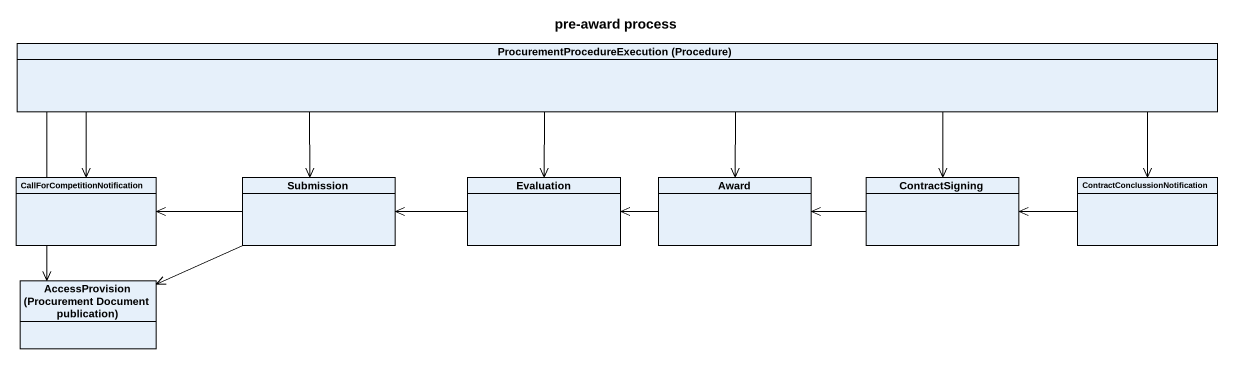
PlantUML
@startuml
title pre-award process
hide circle
hide empty members
class "ProcurementProcedureExecution (Procedure)" as ProcurementProcedureExecutio
class "CallForCompetitionNotification" as CallForCompetitionNotificati
class Submission
class Evaluation
class Award
class ContractSigning
class "ContractConclussionNotification" as ContractConclussionNotificat
class "AccessProvision (Procurement Document publication)" as AccessProvision_Procurement
ProcurementProcedureExecutio -left-> CallForCompetitionNotificati
ProcurementProcedureExecutio -left-> Submission
ProcurementProcedureExecutio --> Evaluation
ProcurementProcedureExecutio --> Award
ProcurementProcedureExecutio -right-> ContractSigning
ProcurementProcedureExecutio -right-> ContractConclussionNotificat
ProcurementProcedureExecutio -left-> AccessProvision_Procurement
Submission -left-> CallForCompetitionNotificati
Submission -left-> AccessProvision_Procurement
Evaluation -left-> Submission
Award -left-> Evaluation
ContractSigning -left-> Award
ContractConclussionNotificat -left-> ContractSigning
@enduml
